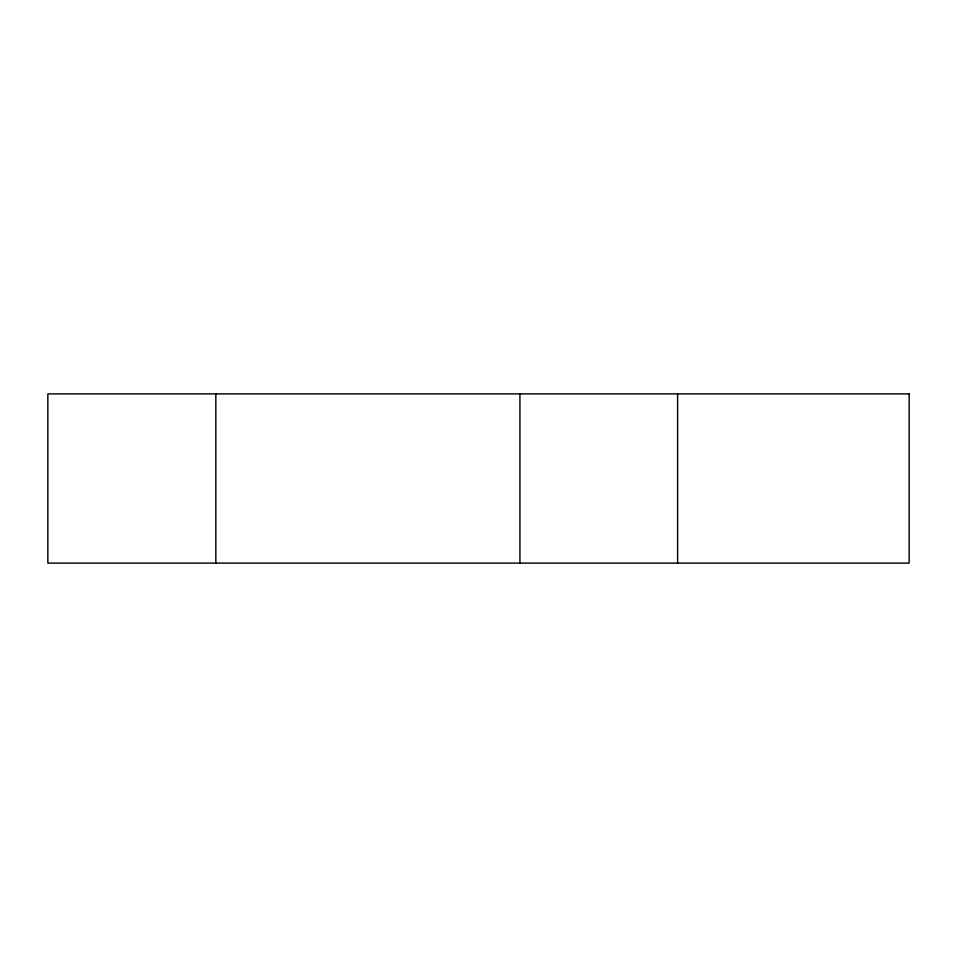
<?xml version="1.0" encoding="UTF-8"?>
<svg xmlns="http://www.w3.org/2000/svg" width="957" height="957" viewBox="0 0 957 957"><rect width="100%" height="100%" fill="white"/><g stroke="black" fill="none" stroke-linecap="round" stroke-linejoin="round"><path stroke-width="1.44" d="M677.604 393.889L677.604 563.111M519.926 393.889L519.926 563.111M215.839 393.889L215.839 563.111M909.15 393.889L47.85 393.889L47.85 563.111L909.15 563.111L909.15 393.889"/></g></svg>
